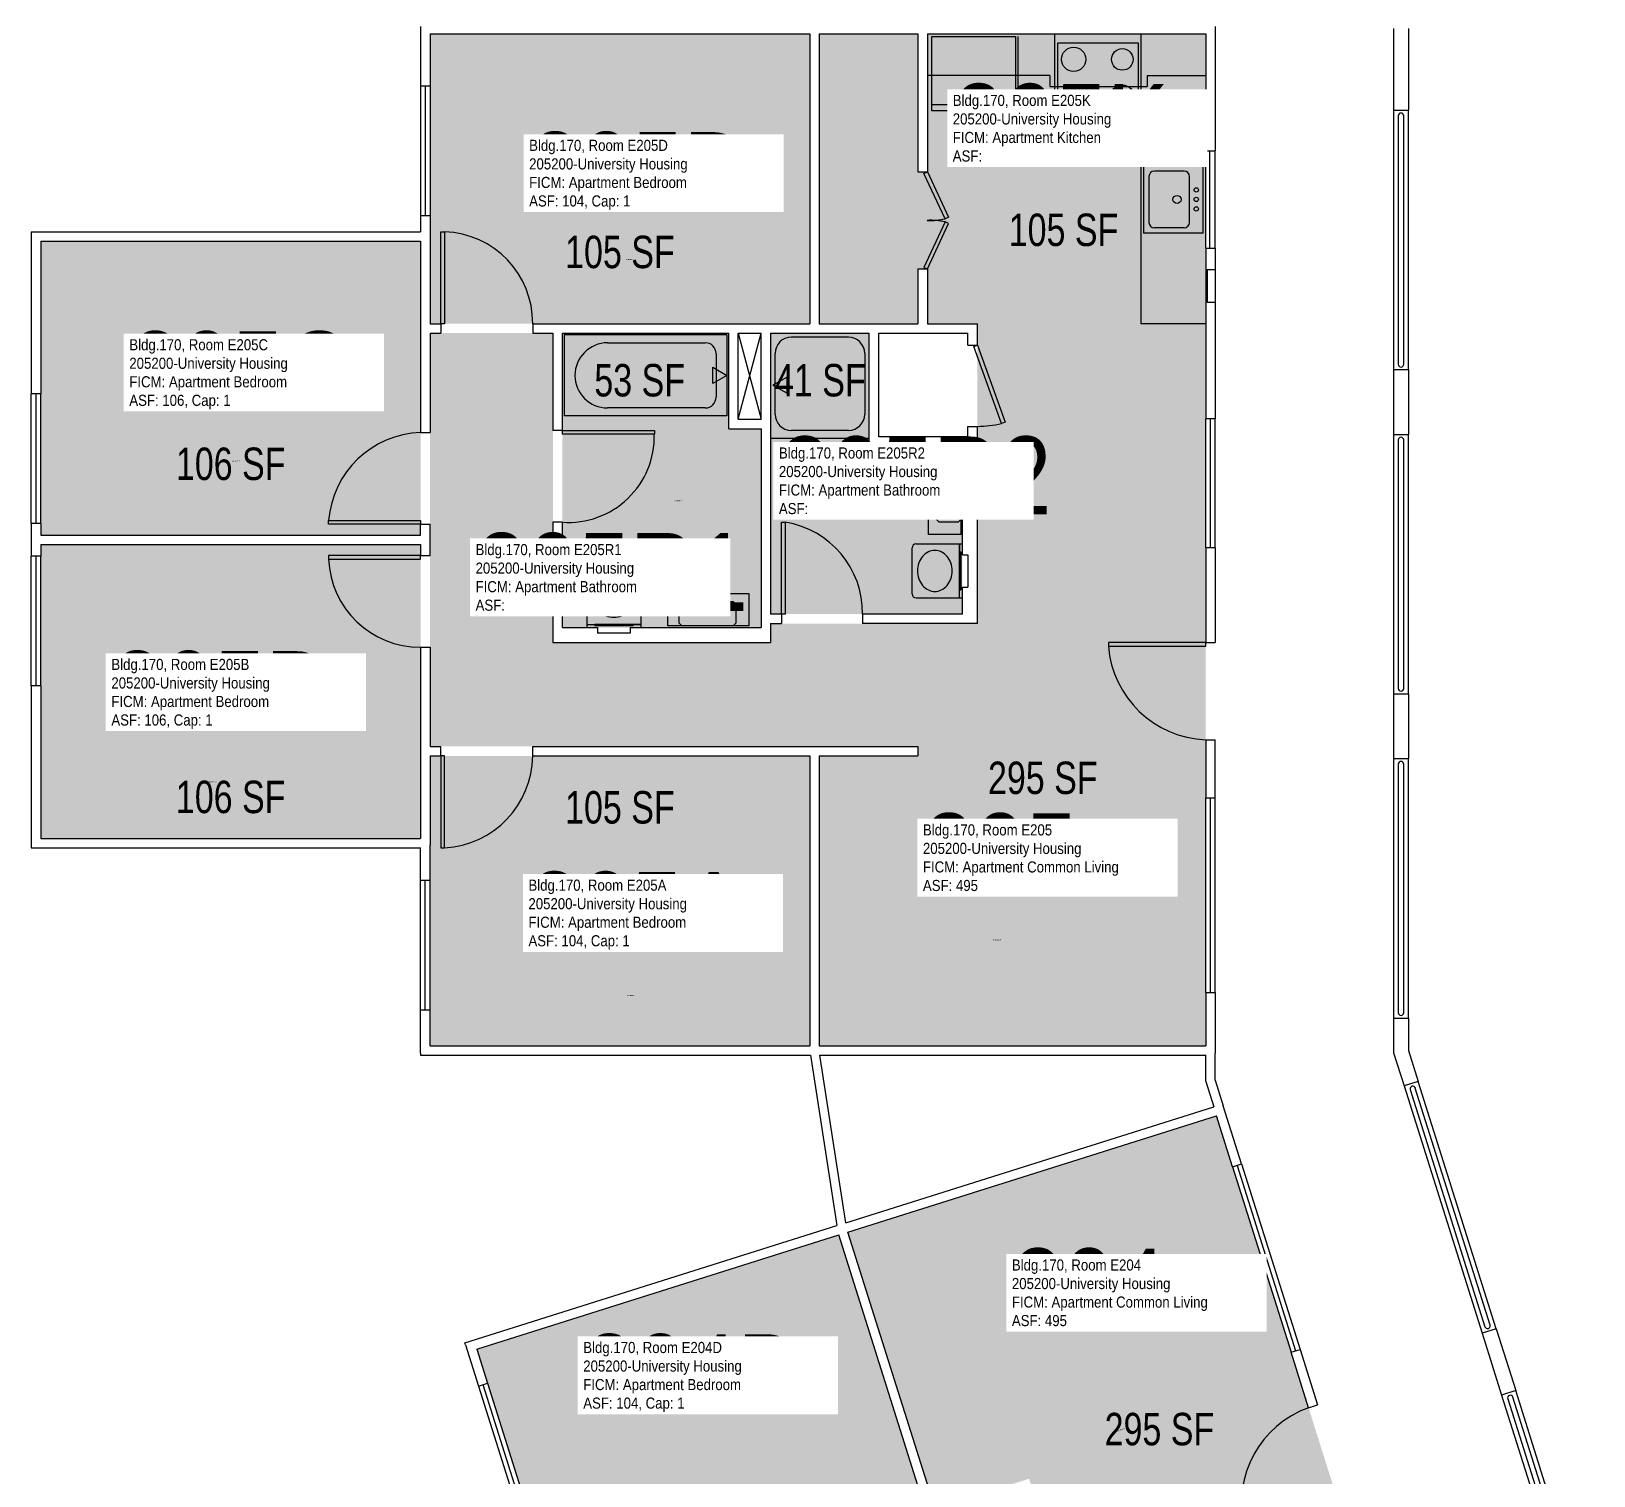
# Model space of a CAD drawing. Header units: inches. Extents: x -323 to 1242, y -1298 to 1967.
# Drawn here: x 0 to 578, y -232 to 302 of the extents above; entities that cross this region are included whole.
import ezdxf
from ezdxf.enums import TextEntityAlignment as Align

# ---------------------------------------------------------------- set-up
doc = ezdxf.new("R2010")
doc.units = ezdxf.units.IN
doc.header["$LTSCALE"] = 10
doc.header["$MEASUREMENT"] = 0
for name, color, linetype in [('A-DOOR', 2, 'CONTINUOUS'), ('A-FLOR', 3, 'CONTINUOUS'), ('A-GLAZ', 1, 'CONTINUOUS'), ('A-IDEN-RNUM', 7, 'CONTINUOUS'), ('A-IDEN-SNUM', 4, 'CONTINUOUS'), ('A-IDEN-VNUM', 4, 'CONTINUOUS'), ('A-WALL', 5, 'CONTINUOUS'), ('AREA-TEXT', 3, 'CONTINUOUS'), ('P-SANR-FIXT', 2, 'CONTINUOUS'), ('Rooms-Category-Color', 7, 'CONTINUOUS'), ('Rooms-College-Color', 7, 'CONTINUOUS'), ('Rooms-Department-Color', 7, 'CONTINUOUS'), ('Rooms-Division-Color', 7, 'CONTINUOUS'), ('Rooms-Information', 7, 'CONTINUOUS')]:
    doc.layers.add(name, color=color, linetype=linetype)
doc.styles.add('CP_AREA', font='arial.ttf', dxfattribs={"height": 15})
doc.styles.add('CP_ROOMSNUMBER', font='arial.ttf', dxfattribs={"height": 1})
doc.styles.add('CP_ROOMVNUMBER', font='arial.ttf', dxfattribs={"width": 0.85, "height": 0.075})

msp = doc.modelspace()

# ---------------------------------------------------------------- hatches: boundary and pattern name
at = {"layer": 'Rooms-Category-Color', "true_color": 0x728ef3}
for points in [[(147.54, 194.01), (147.54, 301.26), (288.04, 301.25), (288.04, 194)], [(291.54, 301.25), (291.53, 194), (328.03, 194), (328.03, 214), (331.53, 214), (331.53, 194), (434.53, 194), (434.53, 301.25), (331.54, 301.25), (331.53, 250), (328.03, 250), (328.04, 301.25), (291.54, 301.25)], [(144.04, 115.76), (144.04, 224.51), (3.54, 224.51), (3.54, 115.76)], [(147.53, 190.51), (147.53, 37.51), (328.03, 37.5), (328.03, 34), (291.53, 34), (291.53, -73.25), (434.53, -73.25), (434.53, 194), (350.03, 194), (350.03, 83), (273.53, 83), (273.53, 76), (193.03, 76), (193.03, 190.51)], [(196.53, 190.51), (196.53, 81.5), (270.03, 81.5), (270.03, 155.12), (258.03, 155.12), (258.03, 190.51)], [(273.53, 190.5), (273.53, 86.5), (344.53, 86.5), (344.53, 148.63), (310.03, 148.63), (310.03, 190.5)], [(144.03, 3.51), (144.03, 112.26), (3.53, 112.26), (3.53, 3.51)], [(288.03, 34), (288.03, -73.25), (147.53, -73.24), (147.53, 34.01)], [(244.11, -437.08), (198.09, -291.16), (370.24, -236.88), (369.19, -233.54), (334.38, -244.52), (302.12, -142.23), (438.5, -99.23), (518.87, -354.11), (438.28, -379.52), (404.9, -273.66), (331.94, -296.66), (329.84, -289.98), (253.07, -314.19), (287.5, -423.4)], [(331.05, -245.55), (298.79, -143.27), (164.8, -185.52), (197.05, -287.8)]]:
    msp.add_hatch(color=171, dxfattribs=at).paths.add_polyline_path(points)
at = {"layer": 'Rooms-College-Color', "true_color": 0xadadad}
for points in [[(147.54, 194.01), (147.54, 301.26), (288.04, 301.25), (288.04, 194)], [(291.54, 301.25), (291.53, 194), (328.03, 194), (328.03, 214), (331.53, 214), (331.53, 194), (434.53, 194), (434.53, 301.25), (331.54, 301.25), (331.53, 250), (328.03, 250), (328.04, 301.25), (291.54, 301.25)], [(144.04, 115.76), (144.04, 224.51), (3.54, 224.51), (3.54, 115.76)], [(147.53, 190.51), (147.53, 37.51), (328.03, 37.5), (328.03, 34), (291.53, 34), (291.53, -73.25), (434.53, -73.25), (434.53, 194), (350.03, 194), (350.03, 83), (273.53, 83), (273.53, 76), (193.03, 76), (193.03, 190.51)], [(196.53, 190.51), (196.53, 81.5), (270.03, 81.5), (270.03, 155.12), (258.03, 155.12), (258.03, 190.51)], [(273.53, 190.5), (273.53, 86.5), (344.53, 86.5), (344.53, 148.63), (310.03, 148.63), (310.03, 190.5)], [(144.03, 3.51), (144.03, 112.26), (3.53, 112.26), (3.53, 3.51)], [(288.03, 34), (288.03, -73.25), (147.53, -73.24), (147.53, 34.01)], [(244.11, -437.08), (198.09, -291.16), (370.24, -236.88), (369.19, -233.54), (334.38, -244.52), (302.12, -142.23), (438.5, -99.23), (518.87, -354.11), (438.28, -379.52), (404.9, -273.66), (331.94, -296.66), (329.84, -289.98), (253.07, -314.19), (287.5, -423.4)], [(331.05, -245.55), (298.79, -143.27), (164.8, -185.52), (197.05, -287.8)]]:
    msp.add_hatch(color=253, dxfattribs=at).paths.add_polyline_path(points)
at = {"layer": 'Rooms-Department-Color', "true_color": 0x604aed}
for points in [[(147.54, 194.01), (147.54, 301.26), (288.04, 301.25), (288.04, 194)], [(291.54, 301.25), (291.53, 194), (328.03, 194), (328.03, 214), (331.53, 214), (331.53, 194), (434.53, 194), (434.53, 301.25), (331.54, 301.25), (331.53, 250), (328.03, 250), (328.04, 301.25), (291.54, 301.25)], [(144.04, 115.76), (144.04, 224.51), (3.54, 224.51), (3.54, 115.76)], [(147.53, 190.51), (147.53, 37.51), (328.03, 37.5), (328.03, 34), (291.53, 34), (291.53, -73.25), (434.53, -73.25), (434.53, 194), (350.03, 194), (350.03, 83), (273.53, 83), (273.53, 76), (193.03, 76), (193.03, 190.51)], [(196.53, 190.51), (196.53, 81.5), (270.03, 81.5), (270.03, 155.12), (258.03, 155.12), (258.03, 190.51)], [(273.53, 190.5), (273.53, 86.5), (344.53, 86.5), (344.53, 148.63), (310.03, 148.63), (310.03, 190.5)], [(144.03, 3.51), (144.03, 112.26), (3.53, 112.26), (3.53, 3.51)], [(288.03, 34), (288.03, -73.25), (147.53, -73.24), (147.53, 34.01)], [(244.11, -437.08), (198.09, -291.16), (370.24, -236.88), (369.19, -233.54), (334.38, -244.52), (302.12, -142.23), (438.5, -99.23), (518.87, -354.11), (438.28, -379.52), (404.9, -273.66), (331.94, -296.66), (329.84, -289.98), (253.07, -314.19), (287.5, -423.4)], [(331.05, -245.55), (298.79, -143.27), (164.8, -185.52), (197.05, -287.8)]]:
    msp.add_hatch(color=173, dxfattribs=at).paths.add_polyline_path(points)
at = {"layer": 'Rooms-Division-Color', "true_color": 0x604aed}
for points in [[(147.54, 194.01), (147.54, 301.26), (288.04, 301.25), (288.04, 194)], [(291.54, 301.25), (291.53, 194), (328.03, 194), (328.03, 214), (331.53, 214), (331.53, 194), (434.53, 194), (434.53, 301.25), (331.54, 301.25), (331.53, 250), (328.03, 250), (328.04, 301.25), (291.54, 301.25)], [(144.04, 115.76), (144.04, 224.51), (3.54, 224.51), (3.54, 115.76)], [(147.53, 190.51), (147.53, 37.51), (328.03, 37.5), (328.03, 34), (291.53, 34), (291.53, -73.25), (434.53, -73.25), (434.53, 194), (350.03, 194), (350.03, 83), (273.53, 83), (273.53, 76), (193.03, 76), (193.03, 190.51)], [(196.53, 190.51), (196.53, 81.5), (270.03, 81.5), (270.03, 155.12), (258.03, 155.12), (258.03, 190.51)], [(273.53, 190.5), (273.53, 86.5), (344.53, 86.5), (344.53, 148.63), (310.03, 148.63), (310.03, 190.5)], [(144.03, 3.51), (144.03, 112.26), (3.53, 112.26), (3.53, 3.51)], [(288.03, 34), (288.03, -73.25), (147.53, -73.24), (147.53, 34.01)], [(244.11, -437.08), (198.09, -291.16), (370.24, -236.88), (369.19, -233.54), (334.38, -244.52), (302.12, -142.23), (438.5, -99.23), (518.87, -354.11), (438.28, -379.52), (404.9, -273.66), (331.94, -296.66), (329.84, -289.98), (253.07, -314.19), (287.5, -423.4)], [(331.05, -245.55), (298.79, -143.27), (164.8, -185.52), (197.05, -287.8)]]:
    msp.add_hatch(color=173, dxfattribs=at).paths.add_polyline_path(points)

# ---------------------------------------------------------------- linework, layer by layer
at = {"layer": 'A-DOOR'}
for p, q in [((330.25, 249.65), (331.53, 250.25)), ((338.12, 232.8), (330.25, 249.65)), ((331.53, 250.25), (339.4, 233.4)), ((338.12, 231.7), (330.25, 214.85)), ((339.4, 233.4), (338.12, 232.8)), ((339.4, 231.1), (338.12, 231.7)), ((151.53, 228), (152.94, 228)), ((151.53, 194), (151.53, 228)), ((152.94, 228), (152.94, 194)), ((331.53, 214.25), (339.4, 231.1)), ((330.25, 214.85), (331.53, 214.25)), ((152.94, 194), (151.53, 194)), ((348.7, 185.52), (350.03, 186)), ((359, 157.04), (348.7, 185.52)), ((350.03, 186), (360.33, 157.52)), ((360.33, 157.52), (359, 157.04)), ((196.53, 154.5), (230.53, 154.5)), ((196.53, 153.08), (196.53, 154.5)), ((230.53, 153.08), (196.53, 153.08)), ((230.53, 154.5), (230.53, 153.08)), ((110.03, 121.17), (144.03, 121.17)), ((110.03, 119.75), (110.03, 121.17)), ((144.03, 119.75), (110.03, 119.75)), ((144.03, 121.17), (144.03, 119.75)), ((277.53, 120.5), (278.94, 120.5)), ((277.53, 86.5), (277.53, 120.5)), ((278.94, 120.5), (278.94, 86.5)), ((110.03, 108.25), (110.03, 106.83)), ((144.03, 108.25), (110.03, 108.25)), ((110.03, 106.83), (144.03, 106.83)), ((144.03, 106.83), (144.03, 108.25)), ((278.94, 86.5), (277.53, 86.5)), ((398.53, 76), (398.53, 74.58)), ((434.53, 76), (398.53, 76)), ((434.53, 74.58), (434.53, 76)), ((398.53, 74.58), (434.53, 74.58)), ((151.53, 34), (151.53, 0)), ((152.94, 34), (151.53, 34)), ((152.94, 0), (152.94, 34)), ((151.53, 0), (152.94, 0))]:
    msp.add_line(p, q, dxfattribs=at)
for centre, radius, start, end in [((332.69, 257.92), 25.7, 267.39966, 282.20489), ((332.69, 206.58), 25.7, 77.79511, 92.60034), ((151.76, 194.26), 33.77, 359.56724, 87.99501), ((349.1, 202.54), 46.56, 271.13665, 282.26972), ((145.35, 118.34), 35.43, 92.13458, 175.42767), ((198.65, 152.31), 31.88, 266.17917, 1.38308), ((273.68, 87.06), 33.85, 359.05527, 81.05134), ((143.98, 108.23), 33.98, 182.35506, 270.08269), ((436, 77.57), 37.6, 184.55195, 267.74769), ((151.15, 34.34), 34.38, 272.99623, 359.44152), ((485.28, -242.62), 37.6, 109.75065, 192.9464)]:
    msp.add_arc(centre, radius, start, end, dxfattribs=at)
at = {"layer": 'A-FLOR'}
for p, q in [((505.78, 270.97), (505.78, 178.97)), ((507.78, 178.97), (507.78, 270.97)), ((261.53, 190.51), (270.03, 158.62)), ((261.53, 158.62), (270.03, 190.5)), ((505.78, 150.97), (505.78, 58.97)), ((507.78, 58.97), (507.78, 150.97)), ((505.78, 30.97), (505.78, -61.03)), ((507.78, -61.03), (507.78, 30.97)), ((510.17, -89.51), (537.83, -177.25)), ((539.74, -176.65), (512.07, -88.91)), ((546.25, -203.95), (573.91, -291.7)), ((575.82, -291.1), (548.16, -203.35))]:
    msp.add_line(p, q, dxfattribs=at)
for centre, start, end in [((506.78, 270.97), 0, 180), ((506.78, 178.97), 180, 0), ((506.78, 150.97), 0, 180), ((506.78, 58.97), 180, 0), ((506.78, 30.97), 0, 180), ((506.78, -61.03), 180, 0), ((511.12, -89.21), 17.4983, 197.4983), ((538.78, -176.95), 197.4983, 17.4983), ((547.2, -203.65), 17.4983, 197.4983)]:
    msp.add_arc(centre, 1, start, end, dxfattribs=at)
at = {"layer": 'A-GLAZ'}
for p, q in [((144.03, 282), (144.03, 234)), ((145.78, 282), (145.78, 234)), ((147.53, 282), (147.53, 234)), ((434.53, 222), (434.53, 258)), ((436.09, 222), (436.09, 258)), ((438.03, 222), (438.03, 258)), ((0.03, 120), (0.03, 168)), ((1.78, 120), (1.78, 168)), ((3.53, 120), (3.53, 168)), ((434.53, 111), (434.53, 158.75)), ((436.28, 111), (436.28, 158.75)), ((438.03, 111), (438.03, 158.75)), ((0.03, 60), (0.03, 108)), ((1.78, 60), (1.78, 108)), ((3.53, 60), (3.53, 108)), ((434.53, -53.5), (434.53, 18.5)), ((436.28, -53.5), (436.28, 18.5)), ((438.03, -53.5), (438.03, 18.5)), ((144.03, -60), (144.03, -12)), ((145.78, -60), (145.78, -12)), ((147.53, -60), (147.53, -12)), ((444.46, -118.06), (466.11, -186.73)), ((446.13, -117.53), (467.78, -186.2)), ((447.8, -117.01), (469.45, -185.67)), ((165.45, -199.21), (179.88, -244.98)), ((167.12, -198.68), (181.55, -244.46)), ((168.79, -198.15), (183.22, -243.93))]:
    msp.add_line(p, q, dxfattribs=at)
at = {"layer": 'A-WALL'}
for p, q in [((144.03, 304), (144.03, 282)), ((147.53, 301.25), (288.03, 301.25)), ((147.53, 301.25), (147.53, 282)), ((288.03, 301.25), (288.03, 194)), ((291.53, 301.25), (328.03, 301.25)), ((291.53, 301.25), (291.53, 194)), ((328.03, 301.25), (328.03, 250.25)), ((331.53, 301.25), (434.53, 301.25)), ((331.53, 301.25), (331.53, 250.25)), ((434.53, 301.25), (434.53, 258)), ((438.03, 304), (438.03, 258)), ((504.03, 303.25), (504.03, 273)), ((509.53, 303.25), (509.53, 273)), ((144.03, 282), (147.53, 282)), ((504.03, 273), (504.03, 177)), ((504.03, 273), (509.53, 273)), ((509.53, 177), (509.53, 273)), ((434.53, 258), (438.03, 258)), ((328.03, 250.25), (331.53, 250.25)), ((144.03, 234), (147.53, 234)), ((144.03, 234), (144.03, 228)), ((147.53, 234), (147.53, 229)), ((0.03, 228), (0.03, 168)), ((0.03, 228), (144.03, 228)), ((147.53, 229), (147.53, 194)), ((3.53, 224.5), (144.03, 224.5)), ((3.53, 224.5), (3.53, 168)), ((144.03, 224.5), (144.03, 153.75)), ((434.53, 222), (438.03, 222)), ((434.53, 222), (434.53, 194)), ((438.03, 222), (438.03, 214)), ((328.03, 214.25), (331.53, 214.25)), ((328.03, 214.25), (328.03, 194)), ((331.53, 214.25), (331.53, 194)), ((435.03, 214), (435.03, 202)), ((435.03, 214), (438.03, 214)), ((438.03, 214), (438.03, 202)), ((435.03, 202), (438.03, 202)), ((438.03, 202), (438.03, 158.75)), ((147.53, 194), (151.53, 194)), ((151.53, 194), (151.53, 190.5)), ((185.53, 194), (185.53, 190.5)), ((185.53, 194), (288.03, 194)), ((291.53, 194), (328.03, 194)), ((331.53, 194), (350.03, 194)), ((350.03, 186), (350.03, 194)), ((434.53, 194), (434.53, 158.75)), ((147.53, 190.5), (151.53, 190.5)), ((147.53, 190.5), (147.53, 153.75)), ((185.53, 190.5), (193.03, 190.5)), ((193.03, 190.5), (193.03, 154.5)), ((196.53, 154.5), (196.53, 190.5)), ((196.53, 190.5), (258.03, 190.5)), ((258.03, 155.12), (258.03, 190.5)), ((261.53, 158.62), (261.53, 190.5)), ((261.53, 190.5), (270.03, 190.5)), ((270.03, 158.62), (270.03, 190.5)), ((273.53, 190.5), (273.53, 86.5)), ((273.53, 190.5), (310.03, 190.5)), ((310.03, 148.62), (310.03, 190.5)), ((313.53, 152.12), (313.53, 190.5)), ((313.53, 190.5), (346.53, 190.5)), ((346.53, 186), (346.53, 190.5)), ((346.53, 186), (350.03, 186)), ((504.03, 177), (504.03, 153)), ((504.03, 177), (509.53, 177)), ((509.53, 177), (509.53, 153)), ((3.53, 168), (0.03, 168)), ((261.53, 158.62), (270.03, 158.62)), ((438.03, 158.75), (434.53, 158.75)), ((144.03, 153.75), (147.53, 153.75)), ((196.53, 154.5), (193.03, 154.5)), ((258.03, 155.12), (270.03, 155.12)), ((270.03, 155.12), (270.03, 81.5)), ((346.53, 152.12), (313.53, 152.12)), ((346.53, 152.12), (346.53, 156)), ((346.53, 156), (350.03, 156)), ((350.03, 83), (350.03, 156)), ((504.03, 153), (504.03, 57)), ((504.03, 153), (509.53, 153)), ((509.53, 57), (509.53, 153)), ((344.53, 148.62), (310.03, 148.62)), ((344.53, 108.5), (344.53, 148.62)), ((3.53, 120), (0.03, 120)), ((0.03, 120), (0.03, 108)), ((3.53, 120), (3.53, 115.75)), ((3.53, 115.75), (144.03, 115.75)), ((144.03, 119.75), (147.53, 119.75)), ((144.03, 115.75), (144.03, 119.75)), ((147.53, 108.25), (147.53, 119.75)), ((196.53, 120.5), (193.03, 120.5)), ((193.03, 120.5), (193.03, 76)), ((196.53, 81.5), (196.53, 120.5)), ((3.53, 112.25), (3.53, 108)), ((3.53, 112.25), (144.03, 112.25)), ((144.03, 112.25), (144.03, 108.25)), ((434.53, 111), (434.53, 76)), ((438.03, 111), (434.53, 111)), ((438.03, 111), (438.03, 76)), ((3.53, 108), (0.03, 108)), ((144.03, 108.25), (147.53, 108.25)), ((344.53, 108.5), (346.53, 108.5)), ((346.53, 108.5), (346.53, 96.5)), ((344.53, 96.5), (346.53, 96.5)), ((344.53, 86.5), (344.53, 96.5)), ((196.53, 81.5), (209.53, 81.5)), ((209.53, 81.5), (209.53, 79.5)), ((221.53, 81.5), (221.53, 79.5)), ((221.53, 81.5), (270.03, 81.5)), ((277.53, 86.5), (273.53, 86.5)), ((273.53, 83), (273.53, 76)), ((273.53, 83), (277.53, 83)), ((277.53, 86.5), (277.53, 83)), ((307.53, 86.5), (307.53, 83)), ((344.53, 86.5), (307.53, 86.5)), ((350.03, 83), (307.53, 83)), ((193.03, 76), (273.53, 76)), ((221.53, 79.5), (209.53, 79.5)), ((434.53, 76), (438.03, 76)), ((144.03, 74.25), (147.53, 74.25)), ((144.03, 74.25), (144.03, 3.5)), ((147.53, 74.25), (147.53, 37.5)), ((3.53, 60), (0.03, 60)), ((0.03, 60), (0.03, 0)), ((3.53, 60), (3.53, 3.5)), ((504.03, 57), (504.03, 33)), ((504.03, 57), (509.53, 57)), ((509.53, 57), (509.53, 33)), ((147.53, 37.5), (151.53, 37.5)), ((151.53, 34), (151.53, 37.5)), ((185.53, 34), (185.53, 37.5)), ((185.53, 37.5), (328.03, 37.5)), ((328.03, 37.5), (328.03, 34)), ((434.53, 40), (434.53, 18.5)), ((434.53, 40), (438.03, 40)), ((438.03, 18.5), (438.03, 40)), ((147.53, 34), (147.53, 1)), ((147.53, 34), (151.53, 34)), ((185.53, 34), (288.03, 34)), ((288.03, 34), (288.03, -73.25)), ((291.53, 34), (328.03, 34)), ((291.53, 34), (291.53, -73.25)), ((504.03, 33), (504.03, -63)), ((504.03, 33), (509.53, 33)), ((509.53, -63), (509.53, 33)), ((434.53, 18.5), (438.03, 18.5)), ((0, 0), (1, 0)), ((0, 0), (1, 0)), ((3.53, 3.5), (144.03, 3.5)), ((147.53, -12), (147.53, 1)), ((0.03, 0), (144.03, 0)), ((144.03, -12), (144.03, 0)), ((144.03, -12), (147.53, -12)), ((434.53, -53.5), (434.53, -73.25)), ((434.53, -53.5), (438.03, -53.5)), ((438.03, -53.5), (438.03, -76)), ((144.03, -60), (147.53, -60)), ((144.03, -76), (144.03, -60)), ((147.53, -73.25), (147.53, -60)), ((504.03, -63), (504.03, -75.85)), ((504.03, -63), (509.53, -63)), ((509.53, -63), (509.53, -75)), ((147.53, -73.25), (288.03, -73.25)), ((291.53, -73.25), (434.53, -73.25)), ((509.53, -75), (513.13, -86.45)), ((144.03, -76), (144.03, -76.75)), ((144.03, -76.75), (288.29, -76.75)), ((288.29, -76.75), (298.01, -139.85)), ((291.79, -76.75), (434.53, -76.75)), ((301.34, -138.8), (291.79, -76.75)), ((434.53, -86.54), (434.53, -76.75)), ((438.03, -86), (438.03, -76)), ((504.03, -75.85), (507.89, -88.1)), ((434.53, -86.54), (437.47, -95.88)), ((438.03, -86), (441.03, -95.55)), ((513.13, -86.45), (507.89, -88.1)), ((542, -178), (513.13, -86.45)), ((507.89, -88.1), (536.75, -179.66)), ((301.34, -138.8), (437.47, -95.88)), ((447.8, -117.01), (441.03, -95.55)), ((302.14, -142.22), (438.52, -99.22)), ((444.46, -118.06), (438.52, -99.22)), ((444.46, -118.06), (447.8, -117.01)), ((160.41, -183.23), (298.01, -139.85)), ((164.8, -185.52), (298.8, -143.27)), ((331.05, -245.56), (298.8, -143.27)), ((334.39, -244.51), (302.14, -142.22)), ((542, -178), (536.75, -179.66)), ((542, -178), (549.22, -200.89)), ((160.64, -183.95), (160.41, -183.23)), ((160.64, -183.95), (165.45, -199.21)), ((536.75, -179.66), (543.97, -202.55)), ((164.8, -185.52), (168.79, -198.15)), ((466.11, -186.73), (469.45, -185.67)), ((472.57, -207.23), (466.11, -186.73)), ((469.45, -185.67), (475.91, -206.18)), ((165.45, -199.21), (168.79, -198.15)), ((549.22, -200.89), (543.97, -202.55)), ((578.08, -292.45), (549.22, -200.89)), ((472.57, -207.23), (475.91, -206.18)), ((543.97, -202.55), (572.84, -294.11))]:
    msp.add_line(p, q, dxfattribs=at)
at = {"layer": 'P-SANR-FIXT'}
for p, q in [((378.66, 276.25), (378.66, 301.25)), ((410.53, 301.25), (410.53, 194)), ((333.15, 272.75), (333.15, 300.25)), ((333.15, 300.25), (364.15, 300.25)), ((364.15, 300.25), (364.15, 272.75)), ((365.15, 276.25), (365.15, 300.25)), ((409.66, 297.83), (379.66, 297.83)), ((379.66, 297.83), (379.66, 271.83)), ((409.66, 271.83), (409.66, 297.83)), ((376.9, 285.83), (331.53, 285.83)), ((376.9, 285.83), (376.9, 281.83)), ((412.9, 285.83), (412.9, 281.83)), ((412.9, 285.83), (434.53, 285.83)), ((376.9, 281.83), (412.9, 281.83)), ((364.15, 275), (333.15, 275)), ((364.15, 272.75), (333.15, 272.75)), ((365.15, 276.25), (378.66, 276.25)), ((379.66, 271.83), (409.66, 271.83)), ((411.53, 252.5), (411.53, 227.5)), ((433.53, 252.5), (411.53, 252.5)), ((426.53, 250.5), (415.53, 250.5)), ((433.53, 227.5), (433.53, 252.5)), ((413.53, 248.5), (413.53, 231.5)), ((428.53, 231.5), (428.53, 248.5)), ((433.53, 227.5), (411.53, 227.5)), ((426.53, 229.5), (415.53, 229.5)), ((434.53, 194), (410.53, 194)), ((197.15, 189.87), (197.15, 159.87)), ((257.4, 189.87), (197.15, 189.87)), ((213.22, 186.92), (249.37, 186.92)), ((257.4, 189.87), (257.4, 159.87)), ((302.36, 189), (281.19, 189)), ((253.38, 182.91), (253.38, 166.84)), ((275.19, 160.5), (275.19, 183)), ((308.36, 183), (308.36, 160.5)), ((252.2, 177.87), (257.4, 174.87)), ((252.2, 171.87), (252.2, 177.87)), ((257.4, 174.87), (252.2, 171.87)), ((279.62, 174.25), (274.42, 171.25)), ((279.62, 168.25), (279.62, 174.25)), ((274.42, 171.25), (279.62, 168.25)), ((249.37, 162.82), (213.22, 162.82)), ((257.4, 159.87), (197.15, 159.87)), ((273.53, 151.62), (310.03, 151.62)), ((302.36, 154.5), (281.19, 154.5)), ((331.93, 116), (331.93, 146)), ((331.93, 146), (343.93, 146)), ((343.93, 146), (343.93, 116)), ((334.93, 140.5), (335.93, 141.5)), ((334.93, 137), (334.93, 140.5)), ((335.93, 141.5), (342.93, 141.5)), ((342.93, 141.5), (343.93, 140.5)), ((343.93, 140.5), (343.93, 121.5)), ((335.91, 133.56), (334.93, 137)), ((335.93, 128.5), (335.93, 133.44)), ((334.93, 125), (335.93, 128.5)), ((334.93, 121.67), (334.93, 125)), ((343.93, 121.5), (342.93, 120.5)), ((343.93, 116), (331.93, 116)), ((335.93, 120.5), (335.05, 121.38)), ((342.93, 120.5), (335.93, 120.5)), ((325.9, 94), (325.9, 111)), ((327.4, 112.5), (344.53, 112.5)), ((343.4, 92.5), (343.4, 112.5)), ((343.4, 112.5), (343.4, 95.5)), ((343.4, 109.5), (343.9, 109.5)), ((343.9, 109.5), (343.9, 95.5)), ((205.53, 98.62), (205.53, 81.5)), ((207.03, 100.12), (224.03, 100.12)), ((225.53, 98.62), (225.53, 81.5)), ((235.53, 94.12), (265.53, 94.12)), ((235.53, 82.12), (235.53, 94.12)), ((265.53, 94.12), (265.53, 82.12)), ((327.4, 92.5), (344.53, 92.5)), ((343.4, 95.5), (343.9, 95.5)), ((239.65, 90.12), (240.53, 91)), ((239.65, 83.12), (239.65, 90.12)), ((240.82, 91.12), (244.15, 91.12)), ((244.15, 91.12), (247.59, 90.14)), ((247.71, 90.12), (252.59, 90.12)), ((252.71, 90.14), (256.15, 91.12)), ((256.15, 91.12), (259.65, 91.12)), ((259.65, 91.12), (260.53, 90.25)), ((260.65, 89.95), (260.65, 83.12)), ((205.53, 82.62), (225.53, 82.62)), ((208.53, 82.62), (208.53, 82.12)), ((225.53, 82.62), (208.53, 82.62)), ((222.53, 82.12), (208.53, 82.12)), ((222.53, 82.62), (222.53, 82.12)), ((265.53, 82.12), (235.53, 82.12)), ((240.65, 82.12), (239.65, 83.12)), ((259.65, 82.12), (240.65, 82.12)), ((260.65, 83.12), (259.65, 82.12))]:
    msp.add_line(p, q, dxfattribs=at)
for centre, radius in [((385.66, 291.83), 4.5), ((403.66, 291.83), 4), ((385.66, 277.83), 4), ((403.66, 277.83), 4.5), ((431.03, 243.5), 0.791), ((423.9, 240), 1.5), ((431.03, 240), 0.791), ((431.03, 236.5), 0.791)]:
    msp.add_circle(centre, radius, dxfattribs=at)
for centre, radius, start, end in [((415.53, 248.5), 2, 90, 180), ((426.53, 248.5), 2, 0, 90), ((415.53, 231.5), 2, 180, 270), ((426.53, 231.5), 2, 270, 0), ((213.22, 174.87), 12.05, 90, 270), ((249.37, 182.91), 4.02, 0, 90), ((281.19, 183), 6, 90, 180), ((302.36, 183), 6, 0, 90), ((249.37, 166.84), 4.02, 270, 0), ((281.19, 160.5), 6, 180, 270), ((302.36, 160.5), 6, 270, 0), ((322.23, 131), 6.3, 153.29881, 180), ((323.64, 130.29), 7.89, 129.47246, 153.29881), ((325.14, 128.47), 10.24, 108.83538, 129.47246), ((324.6, 130.07), 8.55, 86.22456, 108.83538), ((325.16, 127.42), 11.18, 71.16462, 90), ((325.76, 129.17), 9.33, 50.52754, 71.16462), ((326.67, 130.29), 7.89, 26.70119, 50.52754), ((328.09, 131), 6.3, 0, 26.70119), ((335.51, 133.44), 0.418, 0, 15.9454), ((322.23, 131), 6.3, 180, 206.70119), ((323.64, 131.71), 7.89, 206.70119, 230.52754), ((326.67, 131.71), 7.89, 309.47246, 333.29881), ((328.09, 131), 6.3, 333.29881, 0), ((324.56, 132.83), 9.33, 230.52754, 251.16462), ((325.16, 134.58), 11.18, 251.16462, 270), ((325.16, 134.58), 11.18, 270, 288.83538), ((325.76, 132.83), 9.33, 288.83538, 309.47246), ((335.34, 121.67), 0.418, 180, 225), ((250.15, 103.82), 6.3, 90, 116.70119), ((250.15, 103.82), 6.3, 63.29881, 90), ((327.4, 111), 1.5, 90, 180), ((334.3, 104.68), 5.42, 90, 116.19159), ((334.3, 104.68), 5.42, 63.80841, 90), ((253.73, 100.89), 11.18, 161.16462, 180), ((251.98, 101.49), 9.33, 140.52754, 161.16462), ((250.86, 102.41), 7.89, 116.70119, 140.52754), ((249.44, 102.41), 7.89, 39.47246, 63.29881), ((247.62, 100.91), 10.24, 18.83538, 39.47246), ((249.22, 101.45), 8.55, 356.22456, 18.83538), ((336.9, 102.5), 9, 160.77064, 180), ((335.63, 102.94), 7.65, 139.89909, 160.77064), ((334.82, 103.63), 6.59, 116.19159, 139.89909), ((333.78, 103.63), 6.59, 40.10091, 63.80841), ((332.97, 102.94), 7.65, 19.22936, 40.10091), ((331.7, 102.5), 9, 0, 19.22936), ((207.03, 98.62), 1.5, 90, 180), ((224.03, 98.62), 1.5, 0, 90), ((253.73, 100.89), 11.18, 180, 198.83538), ((246.57, 100.89), 11.18, 341.16462, 0), ((336.9, 102.5), 9, 180, 199.22936), ((335.63, 102.06), 7.65, 199.22936, 220.10091), ((332.97, 102.06), 7.65, 319.89909, 340.77064), ((331.7, 102.5), 9, 340.77064, 0), ((213.35, 91.72), 5.42, 153.80841, 180), ((214.4, 91.21), 6.59, 130.10091, 153.80841), ((215.08, 90.4), 7.65, 109.22936, 130.10091), ((215.53, 89.12), 9, 90, 109.22936), ((215.53, 89.12), 9, 70.77064, 90), ((215.97, 90.4), 7.65, 49.89909, 70.77064), ((216.65, 91.21), 6.59, 26.19159, 49.89909), ((217.71, 91.72), 5.42, 0, 26.19159), ((251.98, 100.29), 9.33, 198.83538, 219.47246), ((250.86, 99.38), 7.89, 219.47246, 243.29881), ((249.44, 99.38), 7.89, 296.70119, 320.52754), ((248.32, 100.29), 9.33, 320.52754, 341.16462), ((327.4, 94), 1.5, 180, 270), ((334.82, 101.37), 6.59, 220.10091, 243.80841), ((334.3, 100.32), 5.42, 243.80841, 270), ((334.3, 100.32), 5.42, 270, 296.19159), ((333.78, 101.37), 6.59, 296.19159, 319.89909), ((213.35, 91.72), 5.42, 180, 206.19159), ((214.4, 92.24), 6.59, 206.19159, 229.89909), ((215.08, 93.05), 7.65, 229.89909, 250.77064), ((215.97, 93.05), 7.65, 289.22936, 310.10091), ((216.65, 92.24), 6.59, 310.10091, 333.80841), ((217.71, 91.72), 5.42, 333.80841, 0), ((240.82, 90.71), 0.418, 90, 135), ((250.15, 97.96), 6.3, 243.29881, 270), ((247.71, 90.54), 0.418, 254.0546, 270), ((250.15, 97.96), 6.3, 270, 296.70119), ((252.59, 90.54), 0.418, 270, 285.9454), ((260.23, 89.95), 0.418, 0, 45), ((215.53, 94.33), 9, 250.77064, 270), ((215.53, 94.33), 9, 270, 289.22936)]:
    msp.add_arc(centre, radius, start, end, dxfattribs=at)

# ---------------------------------------------------------------- texts
at = {"layer": 'A-IDEN-RNUM', "style": 'CP_ROOMSNUMBER'}
for s, rotation, p in [('0205-K0', 0.34821, (365.87, 267.13)), ('0205-D0', 0.34821, (220.03, 217.56)), ('0205-C0', 0.31547, (74.35, 142.99)), ('0205-R1', 0.34821, (238.05, 128.21)), ('0205-R2', 0.34821, (300.25, 129.2)), ('0205-B0', 0.34821, (65.66, 24.25)), ('0205-00', 0.34821, (355.96, -34.22)), ('0205-A0', 0.31547, (220.52, -54.85)), ('0204-00', 17.46282, (401.94, -215.99))]:
    msp.add_text(s, height=0.36, rotation=rotation, dxfattribs=at).set_placement(p)
at = {"layer": 'A-IDEN-SNUM', "style": 'CP_ROOMSNUMBER'}
for s, rotation, p in [('1700E205K0', 0.34821, (365.87, 267.13)), ('1700E205D0', 0.34821, (220.03, 217.56)), ('1700E205C0', 0.31547, (74.35, 142.99)), ('1700E205R1', 0.34821, (238.05, 128.21)), ('1700E205R2', 0.34821, (300.25, 129.2)), ('1700E205B0', 0.34821, (65.66, 24.25)), ('1700E20500', 0.34821, (355.96, -34.22)), ('1700E205A0', 0.31547, (220.52, -54.85)), ('1700E20400', 17.46282, (401.94, -215.99))]:
    msp.add_text(s, height=0.36, rotation=rotation, dxfattribs=at).set_placement(p)
at = {"layer": 'A-IDEN-VNUM', "style": 'CP_ROOMVNUMBER', "width": 0.85}
for s, p in [('205K', (340.93, 253.96)), ('205D', (184.21, 236.14)), ('205C', (36.28, 162.34)), ('205R2', (276.61, 123.45)), ('205R1', (164.39, 87.7)), ('205B', (29.64, 44.01)), ('205', (329.9, -16.05)), ('205A', (183.95, -37.7)), ('204', (362.81, -177.11)), ('204D', (204.23, -208.83))]:
    msp.add_text(s, height=28.8, dxfattribs=at).set_placement(p)
at = {"layer": 'AREA-TEXT', "style": 'CP_AREA', "width": 0.75}
for s, p in [('105 SF', (381.91, 228.75)), ('105 SF', (217.79, 220.56)), ('53 SF', (225.1, 173.08)), ('41 SF', (291.94, 173.08)), ('106 SF', (73.79, 142.14)), ('295 SF', (374.24, 25.91)), ('106 SF', (73.78, 18.84)), ('105 SF', (217.78, 14.99)), ('295 SF', (417.39, -215.15))]:
    msp.add_text(s, height=12, dxfattribs=at).set_placement(p, align=Align.MIDDLE_CENTER)

# ---------------------------------------------------------------- next in the draw order: texts
at = {"layer": 'Rooms-Information', "char_height": 4.1143, "width": 92.16, "attachment_point": 7, "style": 'CP_ROOMVNUMBER', "bg_fill": 3, "box_fill_scale": 1.5, "bg_fill_color": 256, "bg_fill_true_color": 13158600, "bg_fill_transparency": 0}
for s, insert in [('Bldg.170, Room E205K^M^J205200-University Housing^M^JFICM: Apartment Kitchen^M^JASF: ', (340.93, 253.96)), ('Bldg.170, Room E205D^M^J205200-University Housing^M^JFICM: Apartment Bedroom^M^JASF: 104, Cap: 1', (184.21, 236.14)), ('Bldg.170, Room E205C^M^J205200-University Housing^M^JFICM: Apartment Bedroom^M^JASF: 106, Cap: 1', (36.28, 162.34)), ('Bldg.170, Room E205R2^M^J205200-University Housing^M^JFICM: Apartment Bathroom^M^JASF: ', (276.61, 123.45)), ('Bldg.170, Room E205R1^M^J205200-University Housing^M^JFICM: Apartment Bathroom^M^JASF: ', (164.39, 87.7)), ('Bldg.170, Room E205B^M^J205200-University Housing^M^JFICM: Apartment Bedroom^M^JASF: 106, Cap: 1', (29.64, 44.01)), ('Bldg.170, Room E205^M^J205200-University Housing^M^JFICM: Apartment Common Living^M^JASF: 495', (329.9, -16.05)), ('Bldg.170, Room E205A^M^J205200-University Housing^M^JFICM: Apartment Bedroom^M^JASF: 104, Cap: 1', (183.95, -37.7)), ('Bldg.170, Room E204^M^J205200-University Housing^M^JFICM: Apartment Common Living^M^JASF: 495', (362.81, -177.11)), ('Bldg.170, Room E204D^M^J205200-University Housing^M^JFICM: Apartment Bedroom^M^JASF: 104, Cap: 1', (204.23, -208.83))]:
    msp.add_mtext(s, dxfattribs=dict(at, insert=insert))

doc.saveas('drawing.dxf')
